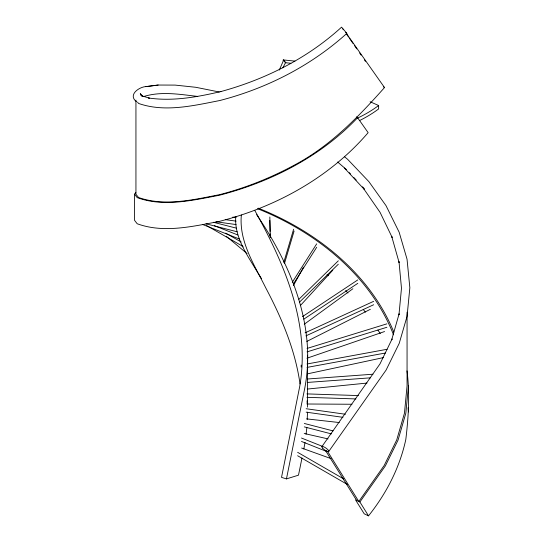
<?xml version="1.0" encoding="UTF-8"?>
<svg xmlns="http://www.w3.org/2000/svg" width="543" height="543" viewBox="0 0 543 543"><rect width="100%" height="100%" fill="white"/><g stroke="black" fill="none" stroke-linecap="round" stroke-linejoin="round"><path stroke-width="0.81" d="M256.615 214.634C290.912 264.95 316.535 325.97 304.827 387.892L286.453 478.899L281.525 477.378L299.675 386.664C310.63 324.137 284.512 263.728 254.715 210.331M307.209 419.495L307.508 412.157M241.35 214.987C238.839 241.587 254.47 265.072 265.758 287.878C281.457 317.553 294.835 348.966 299.797 382.381L299.974 383.982M235.764 216.474C234.176 237.291 247.384 255.237 257.504 272.24M408.458 385.829L405.831 413.257L398.046 440.122L385.381 465.874L359.887 501.997L368.527 515.85C386.433 493.424 399.791 467.55 405.831 439.389C408.519 416.671 409.924 393.641 407.012 370.869M305.03 442.416L303.829 448.973M306.055 434.21L306.876 427.646M301.996 457.98L298.494 475.173L286.453 478.899M283.779 262.418L293.614 229.241M284.498 263.409L294.096 231.046M279.265 70.074L282.978 61.685L283.276 59.92L294.958 61.121M282.869 67.827L285.496 62.703L283.276 59.92L285.91 62.764L290.919 63.28M293.478 285.516L303.496 267.129M141.377 95.439L140.291 93.64L142.802 96.437L140.97 95.554L149.461 98.195L148.538 97.984C172.789 101.568 197.299 97.027 220.913 91.557L220.546 91.652C265.011 79.556 307.426 58.379 341.567 27.15L346.61 33.075L346.624 33.761L384.519 87.552C358.95 116.27 331.943 144.302 297.978 163.138C273.278 176.848 247.024 187.586 219.65 194.638C193.342 199.756 164.712 206.693 138.553 197.516L135.94 194.231L135.94 100.15M292.27 282.272L316.684 243.855M293.62 283.561L316.684 247.282M321.877 446.658L380.025 363.844L392.08 338.961L391.693 339.823L399.105 313.82L398.962 314.831L401.481 288.245L398.996 261.638L399.139 262.629L391.754 236.558L392.134 237.386L380.086 212.374L363.864 188.964M328.786 451.396L386.08 370.095L399.214 343.366L407.067 316.345L409.85 287.742L407.033 259.167L399.153 232.214L386.019 205.654L368.873 181.62L347.622 159.303L344.418 156.696M356.432 116.888L357.613 117.722L368.14 132.662C329.75 177.459 275.925 207.026 219.148 221.442C192.548 226.472 163.511 233.402 137.189 223.75L134.542 220.309L134.542 194.17L135.852 192.446M300.713 305.159L332.771 270.217M357.613 117.722C320.594 156.71 270.835 181.953 219.148 195.31C192.548 200.34 163.511 207.27 137.189 197.618L134.542 194.17M298.935 299.261L338.316 260.803M299.539 302.091L338.316 264.231M345.769 32.621L346.841 33.395C310.827 65.913 266.532 88.489 219.65 100.557C193.342 105.675 164.712 112.611 138.553 103.435L137.508 102.118M304.27 324.232L352.882 288.754M302.492 316.61L357.803 279.916M303.89 319.101L357.803 283.337M306.829 341.418L370.346 309.306M305.118 332.825L373.659 301.317M305.885 335.893L373.659 304.745M219.311 91.998L195.758 87.287L175.117 85.095L158.176 85.041L146.535 86.534C139.599 86.568 127.51 94.713 136.374 101.629M306.938 358.231L384.573 331.542M143.556 96.573C161.067 91.061 179.93 94.373 197.761 96.444M307.039 348.443L386.874 323.852M307.039 351.871L386.874 327.273M307.311 373.883L383.473 357.593M307.019 363.986L387.071 349.285M307.019 367.414L385.408 353.018M145.592 86.663L158.176 85.041M307.324 389.066L367 383.066M307.481 379L372.953 374.222M307.481 382.428L370.435 377.833M307.1 404.006L351.939 404.257M232.757 217.152L236.137 217.254M306.931 393.899L358.461 395.582M306.931 397.327L355.923 398.929M306.605 418.877L339.266 422.542M225.236 219.63L236.11 221.137M216.033 221.782L236.11 224.564M306.143 408.73L345.429 414.248M306.143 412.157L342.925 417.323M285.496 62.703L285.91 62.764M304.209 433.497L328.04 438.9M213.351 222.257L236.341 228.148M205.96 223.784L237.162 231.786M304.324 423.465L333.015 430.884M304.324 426.893L331.373 433.884M301.609 448.043L331.149 458.645M214.315 225.691L237.807 234.97M202.566 224.469L239.375 239.008M301.48 438.031L322.752 446.489M301.48 441.452L326.696 451.477M258.19 208.145C316.087 231.196 369.613 273.231 393.811 332.044M257.586 208.702C315.537 231.861 368.948 274.181 392.901 333.185L393.349 334.773M370.109 101.738L378.627 105.512L378.627 108.933A134.169 77.459 0 0 1 359.323 120.682M359.887 501.997L355.57 499.954L364.21 513.8L368.527 515.85M225.732 233.13L241.167 241.981M206.625 225.589L242.633 246.25M297.632 452.319L343.699 478.919M297.632 455.74L347.357 484.451M383.338 86.717L384.519 87.552M337.637 161.997L346.441 169.586M241.262 245.314L243.21 246.936M226.309 236.286L247.113 253.608M327.022 274.67L328.325 275.756M346.04 32.811L346.848 33.449M349.312 172.66L350.459 173.889M353.907 177.575L356.208 180.038M362.534 186.799L364.258 188.645M345.681 290.553L347.954 293.003M363.301 309.524L365.405 312.13M344.452 168.058L364.326 189.459M342.796 28.949L343.427 29.75M377.887 330.083L380.29 333.538M346.678 34.311L348.599 37.087M349.563 38.472L352.93 43.325M354.375 45.402L356.778 48.87M359.663 53.031L361.109 55.108M364.475 59.961L365.432 61.345M257.952 272.959L261.55 278.702M356.649 500.463L325.549 450.595L327.707 451.62L358.808 501.488L384.22 465.419L396.75 439.864L404.46 413.175L407.06 385.91L407.06 312.171M408.058 407.807L408.458 411.961M307.06 400.836L307.209 404.067M269.837 217.003L270.285 237.264M269.837 220.424L270.081 231.399M270.136 233.938L270.21 237.311M307.535 355.176L307.535 407.148M301.182 365.059L301.182 367.116M378.627 105.512A134.169 77.459 0 0 1 357.301 118.231M322.535 448.084A4.195 1.134 35.1 0 0 328.535 451.586A4.195 1.134 35.1 0 0 324.918 447.418A4.195 1.134 35.1 0 0 322.535 448.084"/></g></svg>
